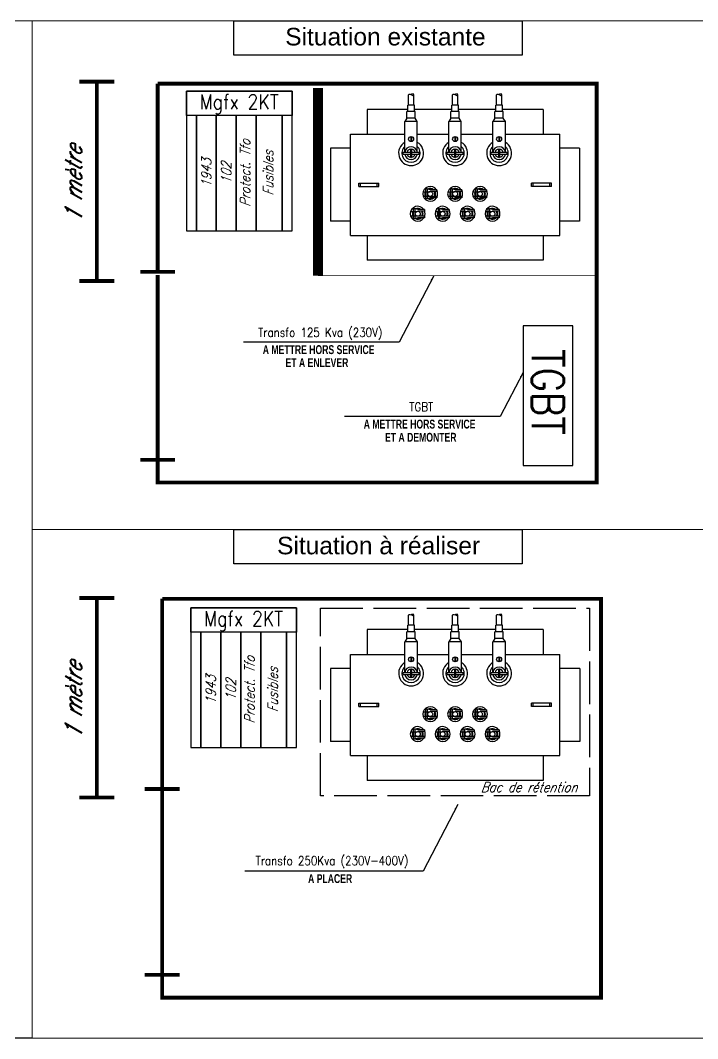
# Model space of a CAD drawing. Header units: millimetres. Extents: x 144856 to 145576, y 115415 to 115703.
# Drawn here: x 144983.1 to 145174.1, y 115415.6 to 115702.9 of the extents above; entities that cross this region are included whole.
import ezdxf
from ezdxf.enums import TextEntityAlignment as Align

# ---------------------------------------------------------------- set-up
doc = ezdxf.new("R2010")
doc.units = ezdxf.units.MM
for name, pattern in [('ACAD_ISO02W100', [15, 12, -3]), ('B_AR_Al', [5.5, 4, -1.5]), ('L_25_PE', [2000, 1000, 1000])]:
    doc.linetypes.add(name, pattern=pattern)
doc.layers.get('0').update_dxf_attribs({"linetype": 'CONTINUOUS'})
for name, color, linetype in [('B_300', 7, 'CONTINUOUS'), ('B_500', 3, 'CONTINUOUS'), ('BT A POSER', 1, 'CONTINUOUS'), ('BT EXISTANT', 3, 'CONTINUOUS'), ('cabine', 7, 'CONTINUOUS'), ('HTS à poser', 1, 'CONTINUOUS'), ('L_Aenlever', 5, 'CONTINUOUS'), ('M_Aenlever', 5, 'CONTINUOUS')]:
    doc.layers.add(name, color=color, linetype=linetype)
doc.styles.add('BL02', font='ARIAL.TTF')
doc.styles.get("Standard").update_dxf_attribs({"font": 'romans.shx', "width": 0.85})
doc.styles.add('STYLE1', font='techb___.ttf', dxfattribs={"width": 0.85})
doc.dimstyles.get("Standard").update_dxf_attribs({"dimtxt": 1.5, "dimasz": 1.2, "dimexe": 0.625, "dimexo": 0.625, "dimgap": 0.25, "dimtad": 1, "dimdec": 1, "dimzin": 0, "dimdsep": 46, "dimtxsty": 'Standard', "dimcen": -0.5, "dimadec": 0, "dimazin": 0, "dimtfac": 1, "dimtdec": 1, "dimtmove": 0, "dimatfit": 3, "dimfxl": 0, "dimtolj": 1, "dimtzin": 0, "dimarcsym": 0})

# ---------------------------------------------------------------- blocks, each defined once
blk = doc.blocks.new('A$C4D16725F')
at = {"color": 5, "linetype": 'Continuous'}
for p, q in [((43.04, 87.07), (43.37, 87.36)), ((43.04, 82.27), (43.04, 87.07)), ((43.37, 87.36), (43.92, 87.36)), ((43.92, 87.36), (44.47, 87.13)), ((44.54, 87.36), (44.36, 87.17)), ((44.47, 87.13), (45.09, 86.81)), ((45.25, 87.52), (44.54, 87.36)), ((45.09, 86.81), (45.62, 87.07)), ((45.62, 87.07), (45.25, 87.52)), ((45.62, 82.27), (45.62, 87.07)), ((63.71, 87.07), (64.04, 87.36)), ((63.71, 82.27), (63.71, 87.07)), ((64.04, 87.36), (64.59, 87.36)), ((64.59, 87.36), (65.14, 87.13)), ((65.21, 87.36), (65.03, 87.17)), ((65.14, 87.13), (65.76, 86.81)), ((65.92, 87.52), (65.21, 87.36)), ((65.76, 86.81), (66.29, 87.07)), ((66.29, 87.07), (65.92, 87.52)), ((66.29, 82.27), (66.29, 87.07)), ((84.38, 87.07), (84.71, 87.36)), ((84.38, 82.27), (84.38, 87.07)), ((84.71, 87.36), (85.26, 87.36)), ((85.26, 87.36), (85.81, 87.13)), ((85.88, 87.36), (85.7, 87.17)), ((85.81, 87.13), (86.43, 86.81)), ((86.59, 87.52), (85.88, 87.36)), ((86.43, 86.81), (86.96, 87.07)), ((86.96, 87.07), (86.59, 87.52)), ((86.96, 82.27), (86.96, 87.07)), ((45.89, 82.27), (42.77, 82.27)), ((42.77, 79.15), (42.77, 82.27)), ((45.89, 79.15), (45.89, 82.27)), ((66.56, 82.27), (63.44, 82.27)), ((63.44, 79.15), (63.44, 82.27)), ((66.56, 79.15), (66.56, 82.27)), ((84.11, 79.15), (84.11, 82.27)), ((87.23, 82.27), (84.11, 82.27)), ((87.23, 79.15), (87.23, 82.27)), ((42.77, 80.24), (23.66, 80.24)), ((23.66, 80.24), (23.66, 68.62)), ((46.28, 79.15), (42.38, 79.15)), ((42.38, 76.03), (42.38, 79.15)), ((63.44, 80.24), (45.89, 80.24)), ((46.28, 76.03), (46.28, 79.15)), ((66.95, 79.15), (63.05, 79.15)), ((63.05, 76.03), (63.05, 79.15)), ((84.11, 80.24), (66.56, 80.24)), ((66.95, 76.03), (66.95, 79.15)), ((87.62, 79.15), (83.72, 79.15)), ((83.72, 76.03), (83.72, 79.15)), ((106.34, 80.24), (87.23, 80.24)), ((87.62, 76.03), (87.62, 79.15)), ((106.34, 80.24), (106.34, 68.62)), ((42.38, 76.03), (41.41, 74.47)), ((41.41, 60.33), (41.41, 74.47)), ((47.26, 74.47), (41.41, 74.47)), ((46.28, 76.03), (42.38, 76.03)), ((47.26, 74.47), (46.28, 76.03)), ((47.26, 60.33), (47.26, 74.47)), ((63.05, 76.03), (62.07, 74.47)), ((62.07, 60.33), (62.07, 74.47)), ((67.92, 74.47), (62.07, 74.47)), ((66.95, 76.03), (63.05, 76.03)), ((67.92, 74.47), (66.95, 76.03)), ((67.92, 60.33), (67.92, 74.47)), ((83.72, 76.03), (82.75, 74.47)), ((82.75, 60.33), (82.75, 74.47)), ((88.6, 74.47), (82.75, 74.47)), ((87.62, 76.03), (83.72, 76.03)), ((88.6, 74.47), (87.62, 76.03)), ((88.6, 60.33), (88.6, 74.47)), ((15.86, 21.04), (15.86, 68.62)), ((15.86, 68.62), (41.41, 68.62)), ((44.17, 67.44), (44.17, 65.12)), ((44.49, 67.44), (44.49, 65.12)), ((47.26, 68.62), (62.07, 68.62)), ((64.84, 67.44), (64.84, 65.12)), ((65.16, 67.44), (65.16, 65.12)), ((67.92, 68.62), (82.75, 68.62)), ((85.51, 67.44), (85.51, 65.12)), ((85.83, 67.44), (85.83, 65.12)), ((88.6, 68.62), (114.14, 68.62)), ((114.14, 21.04), (114.14, 68.62)), ((6.41, 61.99), (6.41, 27.67)), ((15.86, 61.99), (6.5, 61.99)), ((40.59, 59.18), (40.59, 60.12)), ((40.59, 60.12), (44.1, 60.12)), ((40.59, 59.18), (44.1, 59.18)), ((44.1, 61.44), (44.1, 57.85)), ((44.56, 61.44), (44.56, 57.85)), ((44.56, 60.12), (48.07, 60.12)), ((44.56, 59.18), (48.07, 59.18)), ((48.07, 59.18), (48.07, 60.12)), ((61.26, 59.18), (61.26, 60.12)), ((61.26, 60.12), (64.77, 60.12)), ((61.26, 59.18), (64.77, 59.18)), ((64.77, 61.44), (64.77, 57.85)), ((65.23, 61.44), (65.23, 57.85)), ((65.23, 60.12), (68.74, 60.12)), ((65.23, 59.18), (68.74, 59.18)), ((68.74, 59.18), (68.74, 60.12)), ((81.93, 59.18), (81.93, 60.12)), ((81.93, 60.12), (85.44, 60.12)), ((81.93, 59.18), (85.44, 59.18)), ((85.44, 61.44), (85.44, 57.85)), ((85.9, 61.44), (85.9, 57.85)), ((85.9, 60.12), (89.41, 60.12)), ((85.9, 59.18), (89.41, 59.18)), ((89.41, 59.18), (89.41, 60.12)), ((123.5, 61.99), (114.14, 61.99)), ((123.5, 61.99), (123.5, 27.67)), ((19.76, 44.05), (19.76, 45.61)), ((19.76, 45.61), (29.12, 45.61)), ((19.76, 44.05), (29.12, 44.05)), ((20.54, 44.05), (20.54, 45.61)), ((28.34, 44.05), (28.34, 45.61)), ((29.12, 44.05), (29.12, 45.61)), ((100.88, 44.05), (100.88, 45.61)), ((110.24, 45.61), (100.88, 45.61)), ((110.24, 44.05), (100.88, 44.05)), ((101.66, 44.05), (101.66, 45.61)), ((109.46, 44.05), (109.46, 45.61)), ((110.24, 44.05), (110.24, 45.61)), ((49.95, 41.55), (53.07, 41.55)), ((49.95, 39.52), (53.07, 39.52)), ((51.9, 42.88), (51.12, 42.88)), ((51.12, 42.88), (51.12, 38.2)), ((51.9, 42.88), (51.9, 38.2)), ((53.3, 42.49), (51.9, 42.88)), ((53.3, 38.59), (51.9, 38.2)), ((56.42, 42.49), (53.3, 42.49)), ((56.42, 41.71), (53.3, 41.71)), ((56.42, 39.37), (53.3, 39.37)), ((56.42, 38.59), (53.3, 38.59)), ((56.42, 42.49), (56.42, 41.71)), ((56.42, 39.37), (56.42, 38.59)), ((61.65, 41.55), (64.77, 41.55)), ((61.65, 39.52), (64.77, 39.52)), ((63.6, 42.88), (62.82, 42.88)), ((62.82, 42.88), (62.82, 38.2)), ((63.6, 42.88), (63.6, 38.2)), ((65, 42.49), (63.6, 42.88)), ((65, 38.59), (63.6, 38.2)), ((68.12, 42.49), (65, 42.49)), ((68.12, 41.71), (65, 41.71)), ((68.12, 39.37), (65, 39.37)), ((68.12, 38.59), (65, 38.59)), ((68.12, 42.49), (68.12, 41.71)), ((68.12, 39.37), (68.12, 38.59)), ((73.35, 41.55), (76.47, 41.55)), ((73.35, 39.52), (76.47, 39.52)), ((75.3, 42.88), (74.52, 42.88)), ((74.52, 42.88), (74.52, 38.2)), ((75.3, 42.88), (75.3, 38.2)), ((76.7, 42.49), (75.3, 42.88)), ((76.7, 38.59), (75.3, 38.2)), ((79.82, 42.49), (76.7, 42.49)), ((79.82, 41.71), (76.7, 41.71)), ((79.82, 39.37), (76.7, 39.37)), ((79.82, 38.59), (76.7, 38.59)), ((79.82, 42.49), (79.82, 41.71)), ((79.82, 39.37), (79.82, 38.59)), ((46.05, 33.52), (45.27, 33.52)), ((45.27, 33.52), (45.27, 28.84)), ((46.05, 33.52), (46.05, 28.84)), ((47.45, 33.13), (46.05, 33.52)), ((51.9, 38.2), (51.12, 38.2)), ((56.97, 33.52), (56.97, 28.84)), ((57.75, 33.52), (56.97, 33.52)), ((57.75, 33.52), (57.75, 28.84)), ((59.15, 33.13), (57.75, 33.52)), ((63.6, 38.2), (62.82, 38.2)), ((68.67, 33.52), (68.67, 28.84)), ((69.45, 33.52), (68.67, 33.52)), ((69.45, 33.52), (69.45, 28.84)), ((70.85, 33.13), (69.45, 33.52)), ((75.3, 38.2), (74.52, 38.2)), ((80.37, 33.52), (80.37, 28.84)), ((81.15, 33.52), (80.37, 33.52)), ((81.15, 33.52), (81.15, 28.84)), ((82.55, 33.13), (81.15, 33.52)), ((44.1, 32.19), (47.22, 32.19)), ((44.1, 30.16), (47.22, 30.16)), ((46.05, 28.84), (45.27, 28.84)), ((47.45, 29.23), (46.05, 28.84)), ((50.57, 33.13), (47.45, 33.13)), ((50.57, 32.35), (47.45, 32.35)), ((50.57, 30.01), (47.45, 30.01)), ((50.57, 29.23), (47.45, 29.23)), ((50.57, 33.13), (50.57, 32.35)), ((50.57, 30.01), (50.57, 29.23)), ((55.8, 32.19), (58.92, 32.19)), ((55.8, 30.16), (58.92, 30.16)), ((57.75, 28.84), (56.97, 28.84)), ((59.15, 29.23), (57.75, 28.84)), ((62.27, 33.13), (59.15, 33.13)), ((62.27, 32.35), (59.15, 32.35)), ((62.27, 30.01), (59.15, 30.01)), ((62.27, 29.23), (59.15, 29.23)), ((62.27, 33.13), (62.27, 32.35)), ((62.27, 30.01), (62.27, 29.23)), ((67.5, 32.19), (70.62, 32.19)), ((67.5, 30.16), (70.62, 30.16)), ((69.45, 28.84), (68.67, 28.84)), ((70.85, 29.23), (69.45, 28.84)), ((73.97, 33.13), (70.85, 33.13)), ((73.97, 32.35), (70.85, 32.35)), ((73.97, 30.01), (70.85, 30.01)), ((73.97, 29.23), (70.85, 29.23)), ((73.97, 33.13), (73.97, 32.35)), ((73.97, 30.01), (73.97, 29.23)), ((79.2, 32.19), (82.32, 32.19)), ((79.2, 30.16), (82.32, 30.16)), ((81.15, 28.84), (80.37, 28.84)), ((82.55, 29.23), (81.15, 28.84)), ((85.67, 33.13), (82.55, 33.13)), ((85.67, 32.35), (82.55, 32.35)), ((85.67, 30.01), (82.55, 30.01)), ((85.67, 29.23), (82.55, 29.23)), ((85.67, 33.13), (85.67, 32.35)), ((85.67, 30.01), (85.67, 29.23)), ((15.86, 27.67), (6.5, 27.67)), ((123.5, 27.67), (114.14, 27.67)), ((15.86, 21.04), (114.14, 21.04)), ((23.66, 21.04), (23.66, 9.42)), ((106.34, 21.04), (106.34, 9.42)), ((106.34, 9.42), (23.66, 9.42))]:
    blk.add_line(p, q, dxfattribs=at)
for centre in [(44.33, 66.28), (65, 66.28), (85.67, 66.28), (53.3, 40.54), (65, 40.54), (76.7, 40.54), (47.45, 31.18), (59.15, 31.18), (70.85, 31.18), (82.55, 31.18)]:
    blk.add_circle(centre, 1.17, dxfattribs=at)
for centre, radius, start, end in [((44.33, 59.65), 5.85, 120, 60), ((44.33, 59.65), 4.29, 132.9859, 47.0141), ((44.33, 59.65), 3, 8.9658, 171.0342), ((65, 59.65), 5.85, 120, 60), ((65, 59.65), 4.29, 132.9859, 47.0141), ((65, 59.65), 3, 8.9658, 171.0342), ((85.67, 59.65), 5.85, 120, 60), ((85.67, 59.65), 4.29, 132.9859, 47.0141), ((85.67, 59.65), 3, 8.9658, 171.0342), ((44.33, 59.65), 3, 188.9658, 351.0342), ((44.33, 59.65), 1.95, 95.3448, 166.1135), ((44.33, 59.65), 1.95, 193.8865, 264.6552), ((44.33, 61.44), 0.234, 0, 180), ((44.33, 57.85), 0.234, 180, 0), ((44.33, 59.65), 1.95, 13.8865, 84.6552), ((44.33, 59.65), 1.95, 275.3448, 346.1135), ((65, 59.65), 3, 188.9658, 351.0342), ((65, 59.65), 1.95, 95.3448, 166.1135), ((65, 59.65), 1.95, 193.8865, 264.6552), ((65, 61.44), 0.234, 0, 180), ((65, 57.85), 0.234, 180, 0), ((65, 59.65), 1.95, 13.8865, 84.6552), ((65, 59.65), 1.95, 275.3448, 346.1135), ((85.67, 59.65), 3, 188.9658, 351.0342), ((85.67, 59.65), 1.95, 95.3448, 166.1135), ((85.67, 59.65), 1.95, 193.8865, 264.6552), ((85.67, 61.44), 0.234, 0, 180), ((85.67, 57.85), 0.234, 180, 0), ((85.67, 59.65), 1.95, 13.8865, 84.6552), ((85.67, 59.65), 1.95, 275.3448, 346.1135), ((53.3, 40.54), 3.5, 33.8596, 326.1404), ((53.3, 40.54), 2.53, 50.4283, 116.5134), ((65, 40.54), 3.5, 33.8596, 326.1404), ((65, 40.54), 2.53, 50.4283, 116.5134), ((76.7, 40.54), 3.5, 33.8596, 326.1404), ((76.7, 40.54), 2.53, 50.4283, 116.5134), ((53.3, 40.54), 2.53, 149.6923, 210.3077), ((53.3, 40.54), 2.53, 243.4866, 309.5717), ((53.3, 40.54), 2.19, 63.1361, 105.2112), ((53.3, 40.54), 2.19, 254.7888, 296.8639), ((53.3, 40.54), 2.19, 327.6392, 32.3608), ((53.3, 40.54), 2.53, 332.4516, 27.5484), ((53.3, 40.54), 3.5, 333.0568, 26.9432), ((65, 40.54), 2.53, 149.6923, 210.3077), ((65, 40.54), 2.53, 243.4866, 309.5717), ((65, 40.54), 2.19, 63.1361, 105.2112), ((65, 40.54), 2.19, 254.7888, 296.8639), ((65, 40.54), 2.19, 327.6392, 32.3608), ((65, 40.54), 2.53, 332.4516, 27.5484), ((65, 40.54), 3.5, 333.0568, 26.9432), ((76.7, 40.54), 2.53, 149.6923, 210.3077), ((76.7, 40.54), 2.53, 243.4866, 309.5717), ((76.7, 40.54), 2.19, 63.1361, 105.2112), ((76.7, 40.54), 2.19, 254.7888, 296.8639), ((76.7, 40.54), 2.19, 327.6392, 32.3608), ((76.7, 40.54), 2.53, 332.4516, 27.5484), ((76.7, 40.54), 3.5, 333.0568, 26.9432), ((47.45, 31.18), 3.5, 33.8596, 326.1404), ((47.45, 31.18), 2.53, 50.4283, 116.5134), ((59.15, 31.18), 3.5, 33.8596, 326.1404), ((59.15, 31.18), 2.53, 50.4283, 116.5134), ((70.85, 31.18), 3.5, 33.8596, 326.1404), ((70.85, 31.18), 2.53, 50.4283, 116.5134), ((82.55, 31.18), 3.5, 33.8596, 326.1404), ((82.55, 31.18), 2.53, 50.4283, 116.5134), ((47.45, 31.18), 2.53, 149.6923, 210.3077), ((47.45, 31.18), 2.53, 243.4866, 309.5717), ((47.45, 31.18), 2.19, 63.1361, 105.2112), ((47.45, 31.18), 2.19, 254.7888, 296.8639), ((47.45, 31.18), 2.19, 327.6392, 32.3608), ((47.45, 31.18), 2.53, 332.4516, 27.5484), ((47.45, 31.18), 3.5, 333.0568, 26.9432), ((59.15, 31.18), 2.53, 149.6923, 210.3077), ((59.15, 31.18), 2.53, 243.4866, 309.5717), ((59.15, 31.18), 2.19, 63.1361, 105.2112), ((59.15, 31.18), 2.19, 254.7888, 296.8639), ((59.15, 31.18), 2.19, 327.6392, 32.3608), ((59.15, 31.18), 2.53, 332.4516, 27.5484), ((59.15, 31.18), 3.5, 333.0568, 26.9432), ((70.85, 31.18), 2.53, 149.6923, 210.3077), ((70.85, 31.18), 2.53, 243.4866, 309.5717), ((70.85, 31.18), 2.19, 63.1361, 105.2112), ((70.85, 31.18), 2.19, 254.7888, 296.8639), ((70.85, 31.18), 2.19, 327.6392, 32.3608), ((70.85, 31.18), 2.53, 332.4516, 27.5484), ((70.85, 31.18), 3.5, 333.0568, 26.9432), ((82.55, 31.18), 2.53, 149.6923, 210.3077), ((82.55, 31.18), 2.53, 243.4866, 309.5717), ((82.55, 31.18), 2.19, 63.1361, 105.2112), ((82.55, 31.18), 2.19, 254.7888, 296.8639), ((82.55, 31.18), 2.19, 327.6392, 32.3608), ((82.55, 31.18), 2.53, 332.4516, 27.5484), ((82.55, 31.18), 3.5, 333.0568, 26.9432)]:
    blk.add_arc(centre, radius, start, end, dxfattribs=at)

msp = doc.modelspace()

# ---------------------------------------------------------------- linework, layer by layer
at = {"color": 1, "linetype": 'Continuous'}
for p, q in [((145092.49, 115535.13), (145092.69, 115535.31)), ((145092.49, 115532.25), (145092.49, 115535.13)), ((145092.69, 115535.31), (145093.02, 115535.31)), ((145093.02, 115535.31), (145093.34, 115535.17)), ((145093.39, 115535.31), (145093.28, 115535.2)), ((145093.34, 115535.17), (145093.72, 115534.98)), ((145093.81, 115535.4), (145093.39, 115535.31)), ((145093.72, 115534.98), (145094.03, 115535.13)), ((145094.03, 115535.13), (145093.81, 115535.4)), ((145094.03, 115532.25), (145094.03, 115535.13)), ((145104.9, 115535.13), (145105.1, 115535.31)), ((145104.9, 115532.25), (145104.9, 115535.13)), ((145105.1, 115535.31), (145105.43, 115535.31)), ((145105.43, 115535.31), (145105.75, 115535.17)), ((145105.8, 115535.31), (145105.69, 115535.2)), ((145105.75, 115535.17), (145106.13, 115534.98)), ((145106.22, 115535.4), (145105.8, 115535.31)), ((145106.13, 115534.98), (145106.45, 115535.13)), ((145106.45, 115535.13), (145106.22, 115535.4)), ((145106.45, 115532.25), (145106.45, 115535.13)), ((145117.31, 115535.13), (145117.51, 115535.31)), ((145117.31, 115532.25), (145117.31, 115535.13)), ((145117.51, 115535.31), (145117.84, 115535.31)), ((145117.84, 115535.31), (145118.17, 115535.17)), ((145118.21, 115535.31), (145118.1, 115535.2)), ((145118.17, 115535.17), (145118.54, 115534.98)), ((145118.63, 115535.4), (145118.21, 115535.31)), ((145118.54, 115534.98), (145118.86, 115535.13)), ((145118.86, 115535.13), (145118.63, 115535.4)), ((145118.86, 115532.25), (145118.86, 115535.13)), ((145094.2, 115532.25), (145092.33, 115532.25)), ((145092.33, 115530.38), (145092.33, 115532.25)), ((145094.2, 115530.38), (145094.2, 115532.25)), ((145106.61, 115532.25), (145104.74, 115532.25)), ((145104.74, 115530.38), (145104.74, 115532.25)), ((145106.61, 115530.38), (145106.61, 115532.25)), ((145117.15, 115530.38), (145117.15, 115532.25)), ((145119.02, 115532.25), (145117.15, 115532.25)), ((145119.02, 115530.38), (145119.02, 115532.25)), ((145092.33, 115531.03), (145080.85, 115531.03)), ((145080.85, 115531.03), (145080.85, 115524.05)), ((145092.09, 115528.5), (145091.51, 115527.57)), ((145094.43, 115530.38), (145092.09, 115530.38)), ((145092.09, 115528.5), (145092.09, 115530.38)), ((145094.43, 115528.5), (145092.09, 115528.5)), ((145104.74, 115531.03), (145094.2, 115531.03)), ((145094.43, 115528.5), (145094.43, 115530.38)), ((145095.02, 115527.57), (145094.43, 115528.5)), ((145104.5, 115528.5), (145103.92, 115527.57)), ((145106.84, 115530.38), (145104.5, 115530.38)), ((145104.5, 115528.5), (145104.5, 115530.38)), ((145106.84, 115528.5), (145104.5, 115528.5)), ((145117.15, 115531.03), (145106.61, 115531.03)), ((145106.84, 115528.5), (145106.84, 115530.38)), ((145107.43, 115527.57), (145106.84, 115528.5)), ((145116.91, 115528.5), (145116.33, 115527.57)), ((145119.26, 115530.38), (145116.91, 115530.38)), ((145116.91, 115528.5), (145116.91, 115530.38)), ((145119.26, 115528.5), (145116.91, 115528.5)), ((145130.5, 115531.03), (145119.02, 115531.03)), ((145119.26, 115528.5), (145119.26, 115530.38)), ((145119.84, 115527.57), (145119.26, 115528.5)), ((145130.5, 115531.03), (145130.5, 115524.05)), ((145091.51, 115519.08), (145091.51, 115527.57)), ((145095.02, 115527.57), (145091.51, 115527.57)), ((145095.02, 115519.08), (145095.02, 115527.57)), ((145103.92, 115519.08), (145103.92, 115527.57)), ((145107.43, 115527.57), (145103.92, 115527.57)), ((145107.43, 115519.08), (145107.43, 115527.57)), ((145116.33, 115519.08), (145116.33, 115527.57)), ((145119.84, 115527.57), (145116.33, 115527.57)), ((145119.84, 115519.08), (145119.84, 115527.57)), ((145076.17, 115495.48), (145076.17, 115524.05)), ((145076.17, 115524.05), (145091.51, 115524.05)), ((145093.17, 115523.34), (145093.17, 115521.95)), ((145093.36, 115523.34), (145093.36, 115521.95)), ((145095.02, 115524.05), (145103.92, 115524.05)), ((145105.58, 115523.34), (145105.58, 115521.95)), ((145105.77, 115523.34), (145105.77, 115521.95)), ((145107.43, 115524.05), (145116.33, 115524.05)), ((145117.99, 115523.34), (145117.99, 115521.95)), ((145118.18, 115523.34), (145118.18, 115521.95)), ((145119.84, 115524.05), (145135.18, 115524.05)), ((145135.18, 115495.48), (145135.18, 115524.05)), ((145070.5, 115520.07), (145070.5, 115499.47)), ((145076.17, 115520.07), (145070.55, 115520.07)), ((145093.12, 115519.74), (145093.12, 115517.59)), ((145093.4, 115519.74), (145093.4, 115517.59)), ((145105.53, 115519.74), (145105.53, 115517.59)), ((145105.81, 115519.74), (145105.81, 115517.59)), ((145117.94, 115519.74), (145117.94, 115517.59)), ((145118.23, 115519.74), (145118.23, 115517.59)), ((145140.8, 115520.07), (145135.18, 115520.07)), ((145140.8, 115520.07), (145140.8, 115499.47)), ((145091.01, 115518.39), (145091.01, 115518.95)), ((145091.01, 115518.95), (145093.12, 115518.95)), ((145091.01, 115518.39), (145093.12, 115518.39)), ((145093.4, 115518.95), (145095.51, 115518.95)), ((145093.4, 115518.39), (145095.51, 115518.39)), ((145095.51, 115518.39), (145095.51, 115518.95)), ((145103.43, 115518.39), (145103.43, 115518.95)), ((145103.43, 115518.95), (145105.53, 115518.95)), ((145103.43, 115518.39), (145105.53, 115518.39)), ((145105.81, 115518.95), (145107.92, 115518.95)), ((145105.81, 115518.39), (145107.92, 115518.39)), ((145107.92, 115518.39), (145107.92, 115518.95)), ((145115.84, 115518.39), (145115.84, 115518.95)), ((145115.84, 115518.95), (145117.94, 115518.95)), ((145115.84, 115518.39), (145117.94, 115518.39)), ((145118.23, 115518.95), (145120.33, 115518.95)), ((145118.23, 115518.39), (145120.33, 115518.39)), ((145120.33, 115518.39), (145120.33, 115518.95)), ((145078.51, 115509.3), (145078.51, 115510.24)), ((145078.51, 115510.24), (145084.13, 115510.24)), ((145078.51, 115509.3), (145084.13, 115509.3)), ((145078.98, 115509.3), (145078.98, 115510.24)), ((145083.66, 115509.3), (145083.66, 115510.24)), ((145084.13, 115509.3), (145084.13, 115510.24)), ((145097.81, 115508.6), (145097.34, 115508.6)), ((145097.34, 115508.6), (145097.34, 115505.79)), ((145097.81, 115508.6), (145097.81, 115505.79)), ((145098.65, 115508.36), (145097.81, 115508.6)), ((145100.52, 115508.36), (145098.65, 115508.36)), ((145100.52, 115508.36), (145100.52, 115507.9)), ((145104.83, 115508.6), (145104.36, 115508.6)), ((145104.36, 115508.6), (145104.36, 115505.79)), ((145104.83, 115508.6), (145104.83, 115505.79)), ((145105.67, 115508.36), (145104.83, 115508.6)), ((145107.55, 115508.36), (145105.67, 115508.36)), ((145107.55, 115508.36), (145107.55, 115507.9)), ((145111.86, 115508.6), (145111.39, 115508.6)), ((145111.39, 115508.6), (145111.39, 115505.79)), ((145111.86, 115508.6), (145111.86, 115505.79)), ((145112.7, 115508.36), (145111.86, 115508.6)), ((145114.57, 115508.36), (145112.7, 115508.36)), ((145114.57, 115508.36), (145114.57, 115507.9)), ((145127.22, 115509.3), (145127.22, 115510.24)), ((145132.84, 115510.24), (145127.22, 115510.24)), ((145132.84, 115509.3), (145127.22, 115509.3)), ((145127.69, 115509.3), (145127.69, 115510.24)), ((145132.37, 115509.3), (145132.37, 115510.24)), ((145132.84, 115509.3), (145132.84, 115510.24)), ((145096.63, 115507.8), (145098.51, 115507.8)), ((145096.63, 115506.58), (145098.51, 115506.58)), ((145097.81, 115505.79), (145097.34, 115505.79)), ((145098.65, 115506.02), (145097.81, 115505.79)), ((145100.52, 115507.9), (145098.65, 115507.9)), ((145100.52, 115506.49), (145098.65, 115506.49)), ((145100.52, 115506.02), (145098.65, 115506.02)), ((145100.52, 115506.49), (145100.52, 115506.02)), ((145103.66, 115507.8), (145105.53, 115507.8)), ((145103.66, 115506.58), (145105.53, 115506.58)), ((145104.83, 115505.79), (145104.36, 115505.79)), ((145105.67, 115506.02), (145104.83, 115505.79)), ((145107.55, 115507.9), (145105.67, 115507.9)), ((145107.55, 115506.49), (145105.67, 115506.49)), ((145107.55, 115506.02), (145105.67, 115506.02)), ((145107.55, 115506.49), (145107.55, 115506.02)), ((145110.68, 115507.8), (145112.56, 115507.8)), ((145110.68, 115506.58), (145112.56, 115506.58)), ((145111.86, 115505.79), (145111.39, 115505.79)), ((145112.7, 115506.02), (145111.86, 115505.79)), ((145114.57, 115507.9), (145112.7, 115507.9)), ((145114.57, 115506.49), (145112.7, 115506.49)), ((145114.57, 115506.02), (145112.7, 115506.02)), ((145114.57, 115506.49), (145114.57, 115506.02)), ((145094.29, 115502.98), (145093.82, 115502.98)), ((145093.82, 115502.98), (145093.82, 115500.17)), ((145094.29, 115502.98), (145094.29, 115500.17)), ((145095.14, 115502.74), (145094.29, 115502.98)), ((145097.01, 115502.74), (145095.14, 115502.74)), ((145097.01, 115502.74), (145097.01, 115502.28)), ((145100.85, 115502.98), (145100.85, 115500.17)), ((145101.32, 115502.98), (145100.85, 115502.98)), ((145101.32, 115502.98), (145101.32, 115500.17)), ((145102.16, 115502.74), (145101.32, 115502.98)), ((145104.03, 115502.74), (145102.16, 115502.74)), ((145104.03, 115502.74), (145104.03, 115502.28)), ((145107.87, 115502.98), (145107.87, 115500.17)), ((145108.34, 115502.98), (145107.87, 115502.98)), ((145108.34, 115502.98), (145108.34, 115500.17)), ((145109.19, 115502.74), (145108.34, 115502.98)), ((145111.06, 115502.74), (145109.19, 115502.74)), ((145111.06, 115502.74), (145111.06, 115502.28)), ((145114.9, 115502.98), (145114.9, 115500.17)), ((145115.37, 115502.98), (145114.9, 115502.98)), ((145115.37, 115502.98), (145115.37, 115500.17)), ((145116.21, 115502.74), (145115.37, 115502.98)), ((145118.08, 115502.74), (145116.21, 115502.74)), ((145118.08, 115502.74), (145118.08, 115502.28)), ((145093.12, 115502.18), (145094.99, 115502.18)), ((145093.12, 115500.96), (145094.99, 115500.96)), ((145094.29, 115500.17), (145093.82, 115500.17)), ((145095.14, 115500.4), (145094.29, 115500.17)), ((145097.01, 115502.28), (145095.14, 115502.28)), ((145097.01, 115500.87), (145095.14, 115500.87)), ((145097.01, 115500.4), (145095.14, 115500.4)), ((145097.01, 115500.87), (145097.01, 115500.4)), ((145100.15, 115502.18), (145102.02, 115502.18)), ((145100.15, 115500.96), (145102.02, 115500.96)), ((145101.32, 115500.17), (145100.85, 115500.17)), ((145102.16, 115500.4), (145101.32, 115500.17)), ((145104.03, 115502.28), (145102.16, 115502.28)), ((145104.03, 115500.87), (145102.16, 115500.87)), ((145104.03, 115500.4), (145102.16, 115500.4)), ((145104.03, 115500.87), (145104.03, 115500.4)), ((145107.17, 115502.18), (145109.05, 115502.18)), ((145107.17, 115500.96), (145109.05, 115500.96)), ((145108.34, 115500.17), (145107.87, 115500.17)), ((145109.19, 115500.4), (145108.34, 115500.17)), ((145111.06, 115502.28), (145109.19, 115502.28)), ((145111.06, 115500.87), (145109.19, 115500.87)), ((145111.06, 115500.4), (145109.19, 115500.4)), ((145111.06, 115500.87), (145111.06, 115500.4)), ((145114.2, 115502.18), (145116.07, 115502.18)), ((145114.2, 115500.96), (145116.07, 115500.96)), ((145115.37, 115500.17), (145114.9, 115500.17)), ((145116.21, 115500.4), (145115.37, 115500.17)), ((145118.08, 115502.28), (145116.21, 115502.28)), ((145118.08, 115500.87), (145116.21, 115500.87)), ((145118.08, 115500.4), (145116.21, 115500.4)), ((145118.08, 115500.87), (145118.08, 115500.4)), ((145076.17, 115499.47), (145070.55, 115499.47)), ((145140.8, 115499.47), (145135.18, 115499.47)), ((145076.17, 115495.48), (145135.18, 115495.48)), ((145080.85, 115495.48), (145080.85, 115488.51)), ((145130.5, 115495.48), (145130.5, 115488.51)), ((145130.5, 115488.51), (145080.85, 115488.51))]:
    msp.add_line(p, q, dxfattribs=at)
at = {"const_width": 0.25, "flags": 128}
for points in [[(145181.38, 115702.78), (144856.43, 115702.78)], [(145181.38, 115415.77), (144986.38, 115415.77), (144986.38, 115702.78)], [(145181.38, 115559.27), (144986.38, 115559.27)]]:
    msp.add_lwpolyline(points, dxfattribs=at)
at = {"color": 0, "const_width": 1.1, "flags": 128}
for points in [[(145004.64, 115685.6), (144999.74, 115685.6)], [(145004.64, 115629.35), (145004.64, 115685.6)], [(145004.64, 115685.6), (145009.55, 115685.6)], [(145021.81, 115685.02), (145145.56, 115685.02), (145145.56, 115572.52), (145021.81, 115572.52), (145021.81, 115578.93)], [(145021.81, 115631.95), (145021.81, 115685.02)], [(145026.71, 115631.95), (145016.9, 115631.95)], [(145021.81, 115578.93), (145021.81, 115631.06)], [(145009.55, 115629.35), (144999.74, 115629.35)], [(145004.64, 115629.35), (145009.55, 115629.35)], [(145026.71, 115578.93), (145016.9, 115578.93)], [(145004.64, 115539.93), (144999.74, 115539.93)], [(145004.64, 115483.68), (145004.64, 115539.93)], [(145004.64, 115539.93), (145009.55, 115539.93)], [(145023.07, 115539.72), (145146.82, 115539.72), (145146.82, 115427.22), (145023.07, 115427.22), (145023.07, 115434.34)], [(145023.07, 115486.07), (145023.07, 115539.72)], [(145027.98, 115486.07), (145018.16, 115486.07)], [(145023.07, 115433.95), (145023.07, 115486.07)], [(145009.55, 115483.68), (144999.74, 115483.68)], [(145004.64, 115483.68), (145009.55, 115483.68)], [(145027.98, 115433.63), (145018.16, 115433.63)]]:
    msp.add_lwpolyline(points, dxfattribs=at)
at = {"color": 5, "const_width": 2.81}
msp.add_lwpolyline([(145066.99, 115683.86), (145066.99, 115630.87)], dxfattribs=at)
at = {"color": 3}
for points in [[(145032.71, 115682.92), (145029.89, 115682.92), (145029.89, 115643.55), (145032.71, 115643.55), (145032.71, 115676.08)], [(145038.33, 115682.92), (145032.71, 115682.92)], [(145043.96, 115682.92), (145038.33, 115682.92)], [(145049.58, 115682.92), (145043.96, 115682.92)], [(145056.89, 115682.92), (145049.58, 115682.92)], [(145056.89, 115676.08), (145056.89, 115643.55), (145059.71, 115643.55), (145059.71, 115682.92), (145056.89, 115682.92)], [(145032.71, 115676.08), (145032.71, 115643.55), (145038.33, 115643.55), (145038.33, 115676.08)], [(145038.33, 115676.08), (145038.33, 115643.55), (145043.96, 115643.55), (145043.96, 115676.08)], [(145043.96, 115676.08), (145043.96, 115643.55), (145049.58, 115643.55), (145049.58, 115676.08)], [(145049.58, 115676.08), (145049.58, 115643.55), (145056.89, 115643.55), (145056.89, 115676.08)], [(145033.97, 115537.14), (145031.16, 115537.14), (145031.16, 115497.77), (145033.97, 115497.77), (145033.97, 115530.3)], [(145039.6, 115537.14), (145033.97, 115537.14)], [(145045.22, 115537.14), (145039.6, 115537.14)], [(145050.85, 115537.14), (145045.22, 115537.14)], [(145058.16, 115537.14), (145050.85, 115537.14)], [(145058.16, 115530.3), (145058.16, 115497.77), (145060.97, 115497.77), (145060.97, 115537.14), (145058.16, 115537.14)], [(145033.97, 115530.3), (145033.97, 115497.77), (145039.6, 115497.77), (145039.6, 115530.3)], [(145039.6, 115530.3), (145039.6, 115497.77), (145045.22, 115497.77), (145045.22, 115530.3)], [(145045.22, 115530.3), (145045.22, 115497.77), (145050.85, 115497.77), (145050.85, 115530.3)], [(145050.85, 115530.3), (145050.85, 115497.77), (145058.16, 115497.77), (145058.16, 115530.3)]]:
    msp.add_lwpolyline(points, dxfattribs=at)
for points in [[(145029.89, 115682.92), (145059.71, 115682.92), (145059.71, 115676.08), (145029.89, 115676.08)], [(145031.16, 115537.14), (145060.97, 115537.14), (145060.97, 115530.3), (145031.16, 115530.3)]]:
    msp.add_lwpolyline(points, close=True, dxfattribs=at)
at = {"color": 0}
msp.add_lwpolyline([(145124.82, 115616.75), (145124.82, 115577.37), (145138.88, 115577.37), (145138.88, 115616.75)], close=True, dxfattribs=at)
at = {"color": 1, "linetype": 'ACAD_ISO02W100'}
msp.add_lwpolyline([(145067.69, 115537.04), (145143.61, 115537.04), (145143.61, 115484.15), (145067.69, 115484.15)], close=True, dxfattribs=at)
at = {"color": 1, "linetype": 'Continuous'}
for centre in [(145093.26, 115522.65), (145105.67, 115522.65), (145118.08, 115522.65), (145098.65, 115507.19), (145105.67, 115507.19), (145112.7, 115507.19), (145095.14, 115501.57), (145102.16, 115501.57), (145109.19, 115501.57), (145116.21, 115501.57)]:
    msp.add_circle(centre, 0.703, dxfattribs=at)
for centre, radius, start, end in [((145093.26, 115518.67), 3.51, 120, 60), ((145093.26, 115518.67), 2.58, 132.9859, 47.0141), ((145093.26, 115518.67), 1.8, 8.9658, 171.0342), ((145093.26, 115518.67), 1.17, 95.3448, 166.1135), ((145093.26, 115519.74), 0.141, 0, 180), ((145093.26, 115518.67), 1.17, 13.8865, 84.6552), ((145105.67, 115518.67), 3.51, 120, 60), ((145105.67, 115518.67), 2.58, 132.9859, 47.0141), ((145105.67, 115518.67), 1.8, 8.9658, 171.0342), ((145105.67, 115518.67), 1.17, 95.3448, 166.1135), ((145105.67, 115519.74), 0.141, 0, 180), ((145105.67, 115518.67), 1.17, 13.8865, 84.6552), ((145118.08, 115518.67), 3.51, 120, 60), ((145118.08, 115518.67), 2.58, 132.9859, 47.0141), ((145118.08, 115518.67), 1.8, 8.9658, 171.0342), ((145118.08, 115518.67), 1.17, 95.3448, 166.1135), ((145118.08, 115519.74), 0.141, 0, 180), ((145118.08, 115518.67), 1.17, 13.8865, 84.6552), ((145093.26, 115518.67), 1.8, 188.9658, 351.0342), ((145093.26, 115518.67), 1.17, 193.8865, 264.6552), ((145093.26, 115517.59), 0.141, 180, 0), ((145093.26, 115518.67), 1.17, 275.3448, 346.1135), ((145105.67, 115518.67), 1.8, 188.9658, 351.0342), ((145105.67, 115518.67), 1.17, 193.8865, 264.6552), ((145105.67, 115517.59), 0.141, 180, 0), ((145105.67, 115518.67), 1.17, 275.3448, 346.1135), ((145118.08, 115518.67), 1.8, 188.9658, 351.0342), ((145118.08, 115518.67), 1.17, 193.8865, 264.6552), ((145118.08, 115517.59), 0.141, 180, 0), ((145118.08, 115518.67), 1.17, 275.3448, 346.1135), ((145098.65, 115507.19), 2.1, 33.8596, 326.1404), ((145098.65, 115507.19), 1.52, 50.4283, 116.5134), ((145098.65, 115507.19), 1.31, 63.1361, 105.2112), ((145098.65, 115507.19), 2.1, 333.0568, 26.9432), ((145105.67, 115507.19), 2.1, 33.8596, 326.1404), ((145105.67, 115507.19), 1.52, 50.4283, 116.5134), ((145105.67, 115507.19), 1.31, 63.1361, 105.2112), ((145105.67, 115507.19), 2.1, 333.0568, 26.9432), ((145112.7, 115507.19), 2.1, 33.8596, 326.1404), ((145112.7, 115507.19), 1.52, 50.4283, 116.5134), ((145112.7, 115507.19), 1.31, 63.1361, 105.2112), ((145112.7, 115507.19), 2.1, 333.0568, 26.9432), ((145098.65, 115507.19), 1.52, 149.6923, 210.3077), ((145098.65, 115507.19), 1.52, 243.4866, 309.5717), ((145098.65, 115507.19), 1.31, 254.7888, 296.8639), ((145098.65, 115507.19), 1.31, 327.6392, 32.3608), ((145098.65, 115507.19), 1.52, 332.4516, 27.5484), ((145105.67, 115507.19), 1.52, 149.6923, 210.3077), ((145105.67, 115507.19), 1.52, 243.4866, 309.5717), ((145105.67, 115507.19), 1.31, 254.7888, 296.8639), ((145105.67, 115507.19), 1.31, 327.6392, 32.3608), ((145105.67, 115507.19), 1.52, 332.4516, 27.5484), ((145112.7, 115507.19), 1.52, 149.6923, 210.3077), ((145112.7, 115507.19), 1.52, 243.4866, 309.5717), ((145112.7, 115507.19), 1.31, 254.7888, 296.8639), ((145112.7, 115507.19), 1.31, 327.6392, 32.3608), ((145112.7, 115507.19), 1.52, 332.4516, 27.5484), ((145095.14, 115501.57), 2.1, 33.8596, 326.1404), ((145095.14, 115501.57), 1.52, 50.4283, 116.5134), ((145095.14, 115501.57), 1.31, 63.1361, 105.2112), ((145095.14, 115501.57), 2.1, 333.0568, 26.9432), ((145102.16, 115501.57), 2.1, 33.8596, 326.1404), ((145102.16, 115501.57), 1.52, 50.4283, 116.5134), ((145102.16, 115501.57), 1.31, 63.1361, 105.2112), ((145102.16, 115501.57), 2.1, 333.0568, 26.9432), ((145109.19, 115501.57), 2.1, 33.8596, 326.1404), ((145109.19, 115501.57), 1.52, 50.4283, 116.5134), ((145109.19, 115501.57), 1.31, 63.1361, 105.2112), ((145109.19, 115501.57), 2.1, 333.0568, 26.9432), ((145116.21, 115501.57), 2.1, 33.8596, 326.1404), ((145116.21, 115501.57), 1.52, 50.4283, 116.5134), ((145116.21, 115501.57), 1.31, 63.1361, 105.2112), ((145116.21, 115501.57), 2.1, 333.0568, 26.9432), ((145095.14, 115501.57), 1.52, 149.6923, 210.3077), ((145095.14, 115501.57), 1.52, 243.4866, 309.5717), ((145095.14, 115501.57), 1.31, 254.7888, 296.8639), ((145095.14, 115501.57), 1.31, 327.6392, 32.3608), ((145095.14, 115501.57), 1.52, 332.4516, 27.5484), ((145102.16, 115501.57), 1.52, 149.6923, 210.3077), ((145102.16, 115501.57), 1.52, 243.4866, 309.5717), ((145102.16, 115501.57), 1.31, 254.7888, 296.8639), ((145102.16, 115501.57), 1.31, 327.6392, 32.3608), ((145102.16, 115501.57), 1.52, 332.4516, 27.5484), ((145109.19, 115501.57), 1.52, 149.6923, 210.3077), ((145109.19, 115501.57), 1.52, 243.4866, 309.5717), ((145109.19, 115501.57), 1.31, 254.7888, 296.8639), ((145109.19, 115501.57), 1.31, 327.6392, 32.3608), ((145109.19, 115501.57), 1.52, 332.4516, 27.5484), ((145116.21, 115501.57), 1.52, 149.6923, 210.3077), ((145116.21, 115501.57), 1.52, 243.4866, 309.5717), ((145116.21, 115501.57), 1.31, 254.7888, 296.8639), ((145116.21, 115501.57), 1.31, 327.6392, 32.3608), ((145116.21, 115501.57), 1.52, 332.4516, 27.5484)]:
    msp.add_arc(centre, radius, start, end, dxfattribs=at)
at = {"layer": 'B_300', "flags": 128}
msp.add_lwpolyline([(144986.38, 115415.77), (144856.43, 115415.77), (144856.43, 115702.78)], dxfattribs=at)
at = {"layer": 'B_500', "color": 5, "linetype": 'B_AR_Al', "const_width": 0.141, "flags": 128}
msp.add_lwpolyline([(145066.99, 115630.87), (145145.56, 115630.87)], dxfattribs=at)
at = {"layer": 'BT A POSER', "color": 0, "flags": 128}
msp.add_lwpolyline([(145043.23, 115559.27), (145124.54, 115559.27), (145124.54, 115549.62), (145043.23, 115549.62)], close=True, dxfattribs=at)
at = {"layer": 'BT EXISTANT', "color": 0, "flags": 128}
msp.add_lwpolyline([(145043.23, 115702.78), (145124.54, 115702.78), (145124.54, 115693.12), (145043.23, 115693.12)], close=True, dxfattribs=at)

# ---------------------------------------------------------------- block references
at = {"layer": 'M_Aenlever', "xscale": 0.6004465807586815, "yscale": 0.6004465807586815, "zscale": 0.6004465807586815}
msp.add_blockref('A$C4D16725F', (145066.64, 115629.62), dxfattribs=at)

# ---------------------------------------------------------------- texts
at = {"color": 3, "char_height": 4.219, "width": 29.8125, "attachment_point": 5}
for insert in [(145044.74, 115679.21), (145046, 115533.43)]:
    msp.add_mtext('Mgfx 2KT', dxfattribs=dict(at, insert=insert))
at = {"color": 3, "width": 32.5329, "attachment_point": 5, "rotation": 90}
for s, insert, char_height in [('{\\Q20;Protect. Tfo}', (145046.44, 115659.81), 2.8125), ('{\\Q20;Fusibles}', (145052.99, 115659.81), 2.8125), ('{\\Q20;1943}', (145035.52, 115659.81), 2.8125), ('{\\Q20;102}', (145041.14, 115659.81), 2.812), ('{\\Q20;Protect. Tfo}', (145047.71, 115514.03), 2.8125), ('{\\Q20;Fusibles}', (145054.25, 115514.03), 2.8125), ('{\\Q20;1943}', (145036.78, 115514.03), 2.8125), ('{\\Q20;102}', (145042.41, 115514.03), 2.812)]:
    msp.add_mtext(s, dxfattribs=dict(at, insert=insert, char_height=char_height))
at = {"color": 5, "insert": (145131.85, 115598.06), "char_height": 9, "width": 78.75, "attachment_point": 5, "rotation": 270}
msp.add_mtext('TGBT', dxfattribs=at)
at = {"color": 1, "insert": (145126.51, 115486.59), "char_height": 2.8125, "width": 32.5329, "attachment_point": 5}
msp.add_mtext('{\\Q20;Bac de rétention}', dxfattribs=at)
at = {"layer": 'BT A POSER', "color": 1, "style": 'BL02'}
msp.add_text('Situation à réaliser', height=4.95, dxfattribs=at).set_placement((145084.1, 115554.89), align=Align.MIDDLE)
at = {"layer": 'BT EXISTANT', "color": 3, "style": 'BL02'}
msp.add_text('  Situation existante', height=4.95, dxfattribs=at).set_placement((145084.1, 115698.4), align=Align.MIDDLE)
at = {"layer": 'cabine', "color": 7, "char_height": 4.6875, "width": 53.9743, "attachment_point": 5, "rotation": 90}
for insert in [(144998.04, 115656.58), (144998.04, 115510.9)]:
    msp.add_mtext('{\\Q30;1 mètre}', dxfattribs=dict(at, insert=insert))
at = {"layer": 'HTS à poser', "color": 5, "linetype": 'L_25_PE', "width": 0.85}
for s, height, p in [('Transfo 125 Kva (230V)', 2.4999, (145067.66, 115613.62)), ('TGBT', 2.5, (145096.13, 115592.62))]:
    msp.add_text(s, height=height, rotation=0.021, dxfattribs=at).set_placement(p, align=Align.CENTER)
at = {"layer": 'HTS à poser', "color": 5, "linetype": 'L_25_PE', "style": 'STYLE1', "width": 0.85}
for s, p in [('A METTRE HORS SERVICE', (145067.18, 115608.76)), (' ET A ENLEVER', (145066.37, 115605.08)), ('A METTRE HORS SERVICE', (145095.65, 115587.76)), (' ET A DEMONTER', (145095.65, 115584.04))]:
    msp.add_text(s, height=2.4999, rotation=0.021, dxfattribs=at).set_placement(p, align=Align.CENTER)
at = {"layer": 'HTS à poser', "color": 1, "linetype": 'L_25_PE', "width": 0.85}
msp.add_text('Transfo 250Kva (230V-400V)', height=2.4999, rotation=0.021, dxfattribs=at).set_placement((145070.96, 115464.6), align=Align.CENTER)
at = {"layer": 'HTS à poser', "color": 1, "linetype": 'L_25_PE', "style": 'STYLE1', "width": 0.85}
msp.add_text('A PLACER', height=2.5, rotation=0.021, dxfattribs=at).set_placement((145070.43, 115459.54), align=Align.CENTER)

# ---------------------------------------------------------------- leaders
at = {"layer": 'L_Aenlever', "linetype": 'Continuous'}
for points in [[(145099.63, 115630.87), (145089.91, 115612.12), (145045.98, 115612.12)], [(145124.82, 115603.54), (145118.38, 115591.12), (145074.45, 115591.12)]]:
    msp.add_leader(points, dimstyle='Standard', override={"dimasz": 1.5}, dxfattribs=at)
at = {"layer": 'L_Aenlever', "color": 1, "linetype": 'Continuous'}
msp.add_leader([(145106.4, 115481.65), (145096.68, 115462.9), (145046.33, 115462.9)], dimstyle='Standard', override={"dimasz": 1.5}, dxfattribs=at)

doc.saveas('drawing.dxf')
